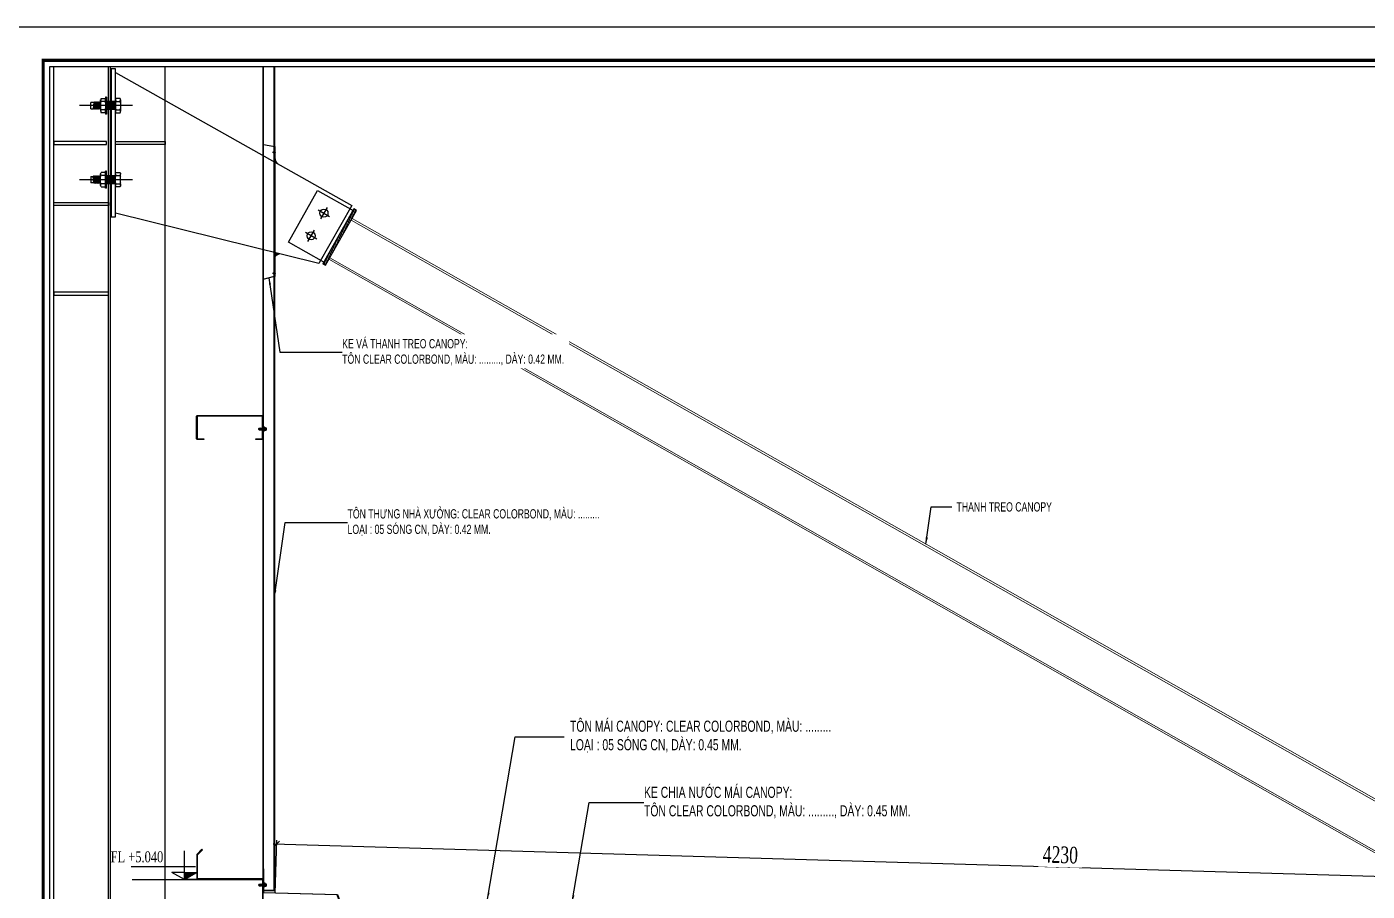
# Model space of a CAD drawing. Header units: inches. Extents: x 315041 to 662841, y -45540 to -35018.
# Drawn here: x 330209.6 to 330571.4, y -37452.2 to -37218.9 of the extents above; entities that cross this region are included whole.
import ezdxf

# ---------------------------------------------------------------- set-up
doc = ezdxf.new("R2010")
doc.units = ezdxf.units.IN
doc.header["$MEASUREMENT"] = 0
doc.linetypes.add('CENTER2', pattern=[28.575, 19.05, -3.175, 3.175, -3.175])
doc.linetypes.add('XKITLINE00', pattern=[0])
for name, color, linetype in [('2', 2, 'Continuous'), ('250', 250, 'Continuous'), ('2NET-VE', 8, 'Continuous'), ('3', 3, 'Continuous'), ('4', 4, 'Continuous'), ('6', 6, 'Continuous'), ('7', 7, 'Continuous'), ('8', 8, 'Continuous'), ('BAO KHUNG', 31, 'Continuous'), ('flashing', 6, 'Continuous'), ('STRUCTURE', 1, 'Continuous')]:
    doc.layers.add(name, color=color, linetype=linetype)
doc.styles.add('ST1', font='times.ttf', dxfattribs={"width": 0.7})
doc.styles.add('ST1H', font='vnshxh.shx', dxfattribs={"width": 0.7})
doc.styles.add('vntimeh.shx', font='vntimeh.shx', dxfattribs={"width": 0.8, "bigfont": 'bigfont.shx'})
doc.dimstyles.new('10', dxfattribs={"dimtxt": 4.5, "dimasz": 1.5, "dimexe": 1, "dimexo": 0, "dimgap": 1, "dimtad": 1, "dimdec": 0, "dimlfac": 10, "dimzin": 0, "dimdsep": 46, "dimtxsty": 'ST1', "dimblk": 'OBLIQUE', "dimcen": 1, "dimdle": 1, "dimclrd": 8, "dimclre": 8, "dimclrt": 3, "dimadec": 0, "dimazin": 0, "dimtfac": 1, "dimtdec": 0, "dimtix": 1, "dimtofl": 0, "dimtmove": 1, "dimatfit": 3, "dimfxl": 0, "dimtfill": 1, "dimtolj": 1, "dimtzin": 0, "dimlwd": -1, "dimlwe": -1, "dimarcsym": 1})
doc.dimstyles.new('3', dxfattribs={"dimtxt": 3.5, "dimasz": 1.8, "dimexe": 1, "dimexo": 0, "dimgap": 1, "dimtad": 1, "dimdec": 0, "dimlfac": 3, "dimzin": 0, "dimdsep": 46, "dimtxsty": 'ST1H', "dimblk": 'OBLIQUE', "dimcen": 1, "dimdle": 1, "dimclrd": 8, "dimclre": 8, "dimclrt": 3, "dimadec": 0, "dimazin": 0, "dimtfac": 1, "dimtdec": 0, "dimtix": 1, "dimtofl": 0, "dimtmove": 1, "dimatfit": 3, "dimfxl": 0.18, "dimtolj": 1, "dimtzin": 0, "dimlwd": -1, "dimlwe": -1, "dimarcsym": 1})

# ---------------------------------------------------------------- blocks, each defined once
blk = doc.blocks.new('A$C75D82031')
at = {"layer": '2', "color": 157, "linetype": 'Continuous'}
blk.add_lwpolyline([(0, 420), (594, 420), (594, 0), (0, 0)], close=True, dxfattribs=at)
at = {"layer": '7', "color": 147, "linetype": 'Continuous'}
blk.add_lwpolyline([(12.33, 57.61), (581.67, 57.61), (581.67, 409.19), (12.33, 409.19)], close=True, dxfattribs=at)
at = {"layer": 'BAO KHUNG', "color": 167, "linetype": 'Continuous', "const_width": 0.871}
blk.add_lwpolyline([(10.59, 9.07), (583.41, 9.07), (583.41, 410.93), (10.59, 410.93)], close=True, dxfattribs=at)
blk = doc.blocks.new('*U166')
at = {"color": 9, "const_width": 22}
blk.add_lwpolyline([(0, 0), (23.2, 0)], dxfattribs=at)
at = {"layer": '2NET-VE', "color": 8, "linetype": 'Continuous', "ltscale": 0.5}
for p, q in [((0, 10.4), (23.2, 10.4)), ((40, 9.2), (40, 9.2)), ((0, -10.4), (23.2, -10.4)), ((40, -9.2), (40, -9.2))]:
    blk.add_line(p, q, dxfattribs=at)
at = {"layer": '7', "color": 8, "linetype": 'Continuous'}
for p, q in [((38.8, 8), (40.3, 9.6)), ((39.3, -8), (41.2, 8)), ((40.3, 9.6), (41.2, 8)), ((41.2, 8), (42.7, 9.6)), ((41.7, -8), (43.6, 8)), ((42.7, 9.6), (43.6, 8)), ((43.6, 8), (45.1, 9.6)), ((44.2, -8), (46, 8)), ((45.1, 9.6), (46, 8)), ((46, 8), (47.6, 9.6)), ((46.6, -8), (48.5, 8)), ((47.6, 9.6), (48.5, 8)), ((48.5, 8), (50, 9.6)), ((49, -8), (50.9, 8)), ((49, -8), (50.9, 8)), ((50, 9.6), (50.9, 8)), ((50.9, 8), (52.4, 9.6)), ((51.4, -8), (53.3, 8)), ((52.4, 9.6), (53.3, 8)), ((53.3, 8), (54.8, 9.6)), ((53.8, -8), (55.7, 8)), ((53.8, -8), (55.7, 8)), ((53.8, -8), (55.7, 8)), ((54.8, 9.6), (55.7, 8)), ((55.7, 8), (57.2, 9.6)), ((56.2, -8), (58.1, 8)), ((57.2, 9.6), (58.1, 8)), ((63.7, 8), (58.1, 8)), ((63.7, 8), (63.7, -8)), ((39, -8), (38.5, -8)), ((39.3, -8), (38.8, -8)), ((39.3, -8), (40.2, -9.6)), ((40.2, -9.6), (41.7, -8)), ((41.7, -8), (42.6, -9.6)), ((42.6, -9.6), (44.2, -8)), ((44.2, -8), (45.1, -9.6)), ((45.1, -9.6), (46.6, -8)), ((46.6, -8), (47.5, -9.6)), ((47.5, -9.6), (49, -8)), ((49, -8), (49.9, -9.6)), ((49.9, -9.6), (51.4, -8)), ((51.4, -8), (52.3, -9.6)), ((52.3, -9.6), (53.8, -8)), ((53.8, -8), (54.7, -9.6)), ((54.7, -9.6), (56.2, -8)), ((56.2, -8), (63.7, -8))]:
    blk.add_line(p, q, dxfattribs=at)
at = {"layer": '8', "color": 8, "linetype": 'Continuous', "ltscale": 10}
blk.add_line((-43.5, 0), (93.3, 0), dxfattribs=at)
at = {"layer": '8', "color": 8, "linetype": 'Continuous'}
for p, q in [((-12.8, 11), (-12.8, 14.8)), ((-12.8, -14.8), (-12.8, 14.8)), ((-1.2, 18.7), (-11.6, 18.7)), ((-1.7, 11), (-11.1, 11)), ((0, 11), (0, 14.8)), ((0, -14.8), (0, 14.8)), ((23.2, -21.9), (23.2, 21.9)), ((23.2, 21.9), (25.7, 21.9)), ((25.7, -21.9), (25.7, 21.9)), ((25.7, 11), (25.7, 14.8)), ((25.7, -14.8), (25.7, 14.8)), ((26.8, 18.7), (37.3, 18.7)), ((27.4, 11), (36.7, 11)), ((38.5, 11), (38.5, 14.8)), ((38.5, -14.8), (38.5, 14.8)), ((-12.8, -11), (-12.8, -14.8)), ((-11.6, -18.7), (-1.2, -18.7)), ((-1.7, -11), (-11.1, -11)), ((0, -11), (0, -14.8)), ((23.2, -21.9), (25.7, -21.9)), ((25.7, -11), (25.7, -14.8)), ((37.3, -18.7), (26.8, -18.7)), ((27.4, -11), (36.7, -11)), ((38.5, -11), (38.5, -14.8))]:
    blk.add_line(p, q, dxfattribs=at)
for centre, radius, start, end in [((-5.8, 14.8), 6.98, 146.602, 180), ((-7.7, 14.8), 5.12, 180, 228.5476), ((-7.7, 7.1), 5.12, 131.4524, 180), ((-5.1, 14.8), 5.12, 311.4524, 0), ((-5.1, 7.1), 5.12, 0, 48.5476), ((-7, 14.8), 6.98, 0, 33.398), ((32.7, 14.8), 6.98, 146.602, 180), ((30.8, 14.8), 5.12, 180, 228.5476), ((30.8, 7.1), 5.12, 131.4524, 180), ((33.4, 14.8), 5.12, 311.4524, 0), ((33.4, 7.1), 5.12, 0, 48.5476), ((31.5, 14.8), 6.98, 0, 33.398), ((-7.7, -7.1), 5.12, 180, 228.5476), ((-7.7, -14.8), 5.12, 131.4524, 180), ((-5.8, -14.8), 6.98, 180, 213.398), ((-5.1, -7.1), 5.12, 311.4524, 0), ((-5.1, -14.8), 5.12, 0, 48.5476), ((-7, -14.8), 6.98, 326.602, 0), ((30.8, -7.1), 5.12, 180, 228.5476), ((30.8, -14.8), 5.12, 131.4524, 180), ((32.7, -14.8), 6.98, 180, 213.398), ((33.4, -7.1), 5.12, 311.4524, 0), ((33.4, -14.8), 5.12, 0, 48.5476), ((31.5, -14.8), 6.98, 326.602, 0)]:
    blk.add_arc(centre, radius, start, end, dxfattribs=at)
blk = doc.blocks.new('*U167')
at = {"color": 9, "const_width": 22}
blk.add_lwpolyline([(0, 0), (23.2, 0)], dxfattribs=at)
at = {"layer": '2NET-VE', "color": 8, "linetype": 'Continuous', "ltscale": 0.5}
for p, q in [((0, 10.4), (23.2, 10.4)), ((40, 9.2), (40, 9.2)), ((0, -10.4), (23.2, -10.4)), ((40, -9.2), (40, -9.2))]:
    blk.add_line(p, q, dxfattribs=at)
at = {"layer": '7', "color": 8, "linetype": 'Continuous'}
for p, q in [((38.8, 8), (40.3, 9.6)), ((39.3, -8), (41.2, 8)), ((40.3, 9.6), (41.2, 8)), ((41.2, 8), (42.7, 9.6)), ((41.7, -8), (43.6, 8)), ((42.7, 9.6), (43.6, 8)), ((43.6, 8), (45.1, 9.6)), ((44.2, -8), (46, 8)), ((45.1, 9.6), (46, 8)), ((46, 8), (47.6, 9.6)), ((46.6, -8), (48.5, 8)), ((47.6, 9.6), (48.5, 8)), ((48.5, 8), (50, 9.6)), ((49, -8), (50.9, 8)), ((49, -8), (50.9, 8)), ((50, 9.6), (50.9, 8)), ((50.9, 8), (52.4, 9.6)), ((51.4, -8), (53.3, 8)), ((52.4, 9.6), (53.3, 8)), ((53.3, 8), (54.8, 9.6)), ((53.8, -8), (55.7, 8)), ((53.8, -8), (55.7, 8)), ((53.8, -8), (55.7, 8)), ((54.8, 9.6), (55.7, 8)), ((55.7, 8), (57.2, 9.6)), ((56.2, -8), (58.1, 8)), ((57.2, 9.6), (58.1, 8)), ((63.7, 8), (58.1, 8)), ((63.7, 8), (63.7, -8)), ((39, -8), (38.5, -8)), ((39.3, -8), (38.8, -8)), ((39.3, -8), (40.2, -9.6)), ((40.2, -9.6), (41.7, -8)), ((41.7, -8), (42.6, -9.6)), ((42.6, -9.6), (44.2, -8)), ((44.2, -8), (45.1, -9.6)), ((45.1, -9.6), (46.6, -8)), ((46.6, -8), (47.5, -9.6)), ((47.5, -9.6), (49, -8)), ((49, -8), (49.9, -9.6)), ((49.9, -9.6), (51.4, -8)), ((51.4, -8), (52.3, -9.6)), ((52.3, -9.6), (53.8, -8)), ((53.8, -8), (54.7, -9.6)), ((54.7, -9.6), (56.2, -8)), ((56.2, -8), (63.7, -8))]:
    blk.add_line(p, q, dxfattribs=at)
at = {"layer": '8', "color": 8, "linetype": 'Continuous', "ltscale": 10}
blk.add_line((-43.5, 0), (93.3, 0), dxfattribs=at)
at = {"layer": '8', "color": 8, "linetype": 'Continuous'}
for p, q in [((-12.8, 11), (-12.8, 14.8)), ((-12.8, -14.8), (-12.8, 14.8)), ((-1.2, 18.7), (-11.6, 18.7)), ((-1.7, 11), (-11.1, 11)), ((0, 11), (0, 14.8)), ((0, -14.8), (0, 14.8)), ((23.2, -21.9), (23.2, 21.9)), ((23.2, 21.9), (25.7, 21.9)), ((25.7, -21.9), (25.7, 21.9)), ((25.7, 11), (25.7, 14.8)), ((25.7, -14.8), (25.7, 14.8)), ((26.8, 18.7), (37.3, 18.7)), ((27.4, 11), (36.7, 11)), ((38.5, 11), (38.5, 14.8)), ((38.5, -14.8), (38.5, 14.8)), ((-12.8, -11), (-12.8, -14.8)), ((-11.6, -18.7), (-1.2, -18.7)), ((-1.7, -11), (-11.1, -11)), ((0, -11), (0, -14.8)), ((23.2, -21.9), (25.7, -21.9)), ((25.7, -11), (25.7, -14.8)), ((37.3, -18.7), (26.8, -18.7)), ((27.4, -11), (36.7, -11)), ((38.5, -11), (38.5, -14.8))]:
    blk.add_line(p, q, dxfattribs=at)
for centre, radius, start, end in [((-5.8, 14.8), 6.98, 146.602, 180), ((-7.7, 14.8), 5.12, 180, 228.5476), ((-7.7, 7.1), 5.12, 131.4524, 180), ((-5.1, 14.8), 5.12, 311.4524, 0), ((-5.1, 7.1), 5.12, 0, 48.5476), ((-7, 14.8), 6.98, 0, 33.398), ((32.7, 14.8), 6.98, 146.602, 180), ((30.8, 14.8), 5.12, 180, 228.5476), ((30.8, 7.1), 5.12, 131.4524, 180), ((33.4, 14.8), 5.12, 311.4524, 0), ((33.4, 7.1), 5.12, 0, 48.5476), ((31.5, 14.8), 6.98, 0, 33.398), ((-7.7, -7.1), 5.12, 180, 228.5476), ((-7.7, -14.8), 5.12, 131.4524, 180), ((-5.8, -14.8), 6.98, 180, 213.398), ((-5.1, -7.1), 5.12, 311.4524, 0), ((-5.1, -14.8), 5.12, 0, 48.5476), ((-7, -14.8), 6.98, 326.602, 0), ((30.8, -7.1), 5.12, 180, 228.5476), ((30.8, -14.8), 5.12, 131.4524, 180), ((32.7, -14.8), 6.98, 180, 213.398), ((33.4, -7.1), 5.12, 311.4524, 0), ((33.4, -14.8), 5.12, 0, 48.5476), ((31.5, -14.8), 6.98, 326.602, 0)]:
    blk.add_arc(centre, radius, start, end, dxfattribs=at)
blk = doc.blocks.new('Short_Self_drilling')
at = {"layer": 'STRUCTURE', "color": 1, "linetype": 'Continuous'}
for p, q in [((6.4, 1.7), (-6.4, 1.7)), ((5.1, 3.8), (-5.1, 3.8)), ((-2.6, 2.9), (-5.1, 2.9)), ((-3.4, 3.8), (-3.4, 6.8)), ((3, 7.2), (-3, 7.2)), ((2.6, 2.9), (-2.6, 2.9)), ((-2.1, 2.8), (-2.1, 2.9)), ((6.3, 0), (0, 0)), ((2.2, 2.8), (2.2, 2.9)), ((2.2, -0.5), (2.2, 0)), ((5.1, 2.9), (2.6, 2.9)), ((3.4, 3.8), (3.4, 6.8)), ((3, -1.2), (-2.7, -0.2)), ((3, -2.7), (-2.7, -1.8)), ((3, -4.2), (-2.7, -3.3)), ((3, -5.8), (-2.7, -4.8)), ((3, -7.3), (-2.7, -6.3)), ((-1.9, -8), (-2.7, -7.9)), ((-2.1, -1.4), (-2.1, -0.9)), ((-2.1, -2.9), (-2.1, -2.4)), ((-2.1, -4.4), (-2.1, -3.9)), ((-2.1, -6), (-2.1, -5.4)), ((-2.1, -7.5), (-2.1, -7)), ((-2.1, -12.3), (-2.1, -8.5)), ((3, -8.8), (-1.1, -8.1)), ((2.1, -12.3), (2.1, -9.1)), ((2.2, -2), (2.2, -1.5)), ((2.2, -3.6), (2.2, -3)), ((2.2, -5.1), (2.2, -4.6)), ((2.2, -6.6), (2.2, -6.1)), ((2.2, -8.1), (2.2, -7.6))]:
    blk.add_line(p, q, dxfattribs=at)
blk.add_lwpolyline([(6.4, 1.3), (6.4, 1.7), (2.1, 2.8), (-2.1, 2.8), (-6.4, 1.7), (-6.4, 1.3)], close=True, dxfattribs=at)
for points in [[(-6.4, 1.3, -0.088869), (-6.3, 0), (0, 0)], [(-0.1, 3.8), (-0.3, 6.2, 0.338878), (-3.1, 6.2), (-3.3, 3.8)], [(3.3, 3.8), (3.1, 6.2, 0.338878), (0.3, 6.2), (0.1, 3.8)], [(2.1, -12.3), (0.2, -14.2, -0.333596), (-0.2, -14.2), (-2.1, -12.3)], [(-0.1, -14), (-1, -12.2, -0.148657), (-1.4, -11.2), (-2, -7.7, -0.815006), (-1.2, -7.8, 0.150833), (-0.8, -8.7)], [(2.1, -12.3), (1.7, -11.7, 0.52242), (0.9, -11.7), (-0.2, -14.2)]]:
    blk.add_lwpolyline(points, format="xyb", dxfattribs=at)
for points in [[(3, -1.2), (2.2, -1.5), (-2.1, -0.8), (-2.7, -0.2), (-2.4, 0)], [(3, -2.7), (2.2, -3), (-2.1, -2.4), (-2.7, -1.8), (-2.1, -1.4), (2.2, -2), (3, -2.7)], [(3, -4.2), (2.2, -4.6), (-2.1, -3.9), (-2.7, -3.3), (-2.1, -2.9), (2.2, -3.6), (3, -4.2)], [(3, -5.8), (2.2, -6.1), (-2.1, -5.4), (-2.7, -4.8), (-2.1, -4.4), (2.2, -5.1), (3, -5.8)], [(3, -7.3), (2.2, -7.6), (-2.1, -7), (-2.7, -6.3), (-2.1, -6), (2.2, -6.6), (3, -7.3)], [(-1.8, -8.5), (-2.1, -8.5), (-2.7, -7.9), (-2.1, -7.5), (-1.8, -7.5)], [(-1.3, -7.6), (2.2, -8.1), (3, -8.8)], [(-1.2, 0), (2.2, -0.5), (3, -1.2)], [(3, -8.8), (2.2, -9.1), (-0.8, -8.7)]]:
    blk.add_lwpolyline(points, dxfattribs=at)
for centre, radius, start, end in [((-5, 3.3), 0.455, 109.7949, 250.2674), ((-3, 6.8), 0.429, 90.0311, 180.0311), ((3, 6.8), 0.429, 0.0311, 90.0311), ((5.1, 3.3), 0.435, 279.7276, 80.3347), ((10, 0.2), 3.74, 162.2963, 182.6103)]:
    blk.add_arc(centre, radius, start, end, dxfattribs=at)
blk = doc.blocks.new('RIVET')
at = {"color": 8}
for p, q in [((-3.9, 1.1), (-4.2, 0)), ((-4.2, 0), (-3.9, -1.1)), ((-3.9, -1.1), (-3.9, 1.1)), ((-3.5, -1.3), (-3.5, 1.3)), ((-1, -1.2), (-1, 1.3)), ((-1, 1.3), (-0.1, 1.3)), ((0, 1.3), (0, 2.4)), ((0, -1.3), (0, 1.3)), ((0.1, 2.5), (0.1, 2.5)), ((0.1, 2.5), (0.7, 1.4)), ((0.1, -2.5), (0.1, 2.5)), ((0.7, 1.1), (0.7, -1.1)), ((0.9, 0.7), (0.7, 0.7)), ((0.9, -0.7), (0.9, 0.7)), ((-0.1, -1.2), (-1, -1.2)), ((0, -2.4), (0, -1.3)), ((0.7, -1.4), (0.1, -2.5)), ((0.1, -2.5), (0.1, -2.5)), ((0.9, -0.7), (0.7, -0.7))]:
    blk.add_line(p, q, dxfattribs=at)
for centre, radius, start, end in [((-3.4, 0.7), 0.634, 101.5667, 142.2309), ((-2.5, -0.1), 1.78, 64.6352, 125.2369), ((-0.9, 3), 1.71, 240.4783, 268.3625), ((-0.1, 1.3), 0.0625, 270, 0), ((0.1, 2.4), 0.0625, 90, 180), ((0.1, 2.4), 0.0625, 26.5651, 90), ((0.1, 1.1), 0.625, 0, 26.5651), ((5.4, 0.6), 4.45, 179.0778, 187.9518), ((5.8, -0.6), 4.85, 172.415, 180.5555), ((-3.4, -0.7), 0.634, 217.7691, 258.4333), ((-2.5, 0.1), 1.78, 234.7631, 295.3648), ((-0.9, -3), 1.71, 91.6375, 119.5217), ((-0.1, -1.3), 0.0625, 0, 90), ((0.1, -2.4), 0.0625, 180, 270), ((0.1, -2.4), 0.0625, 270, 333.4349), ((0.1, -1.1), 0.625, 333.4349, 0)]:
    blk.add_arc(centre, radius, start, end, dxfattribs=at)
blk = doc.blocks.new('_Oblique')
at = {"color": 0, "linetype": 'ByBlock', "lineweight": -2}
blk.add_line((-0.5, -0.5), (0.5, 0.5), dxfattribs=at)
blk = doc.blocks.new('*D553')
at = {"color": 8, "linetype": 'Continuous', "transparency": 16777216}
for p, q in [((330276.08, -37439.47), (330700.94, -37451.96)), ((330276.69, -37452.74), (330277.11, -37438.5)), ((330699.56, -37465.17), (330699.97, -37450.93))]:
    blk.add_line(p, q, dxfattribs=at)
at = {"layer": 'Defpoints', "color": 0, "transparency": 16777216}
for p in [(330699.94, -37451.93), (330276.69, -37452.74), (330699.56, -37465.17)]:
    blk.add_point(p, dxfattribs=at)
at = {"color": 8, "transparency": 16777216, "xscale": 1.5, "yscale": 1.5, "zscale": 1.5}
for p, rotation in [((330277.08, -37439.5), 178.3162521248575), ((330699.94, -37451.93), 358.3162521248576)]:
    blk.add_blockref('_Oblique', p, dxfattribs=dict(at, rotation=rotation))
at = {"color": 3, "transparency": 16777216, "insert": (330488.61, -37442.43), "char_height": 4.5, "attachment_point": 5, "rotation": 358.3163, "style": 'ST1', "bg_fill": 3, "box_fill_scale": 1.25, "bg_fill_color": 256, "bg_fill_true_color": 13158600, "bg_fill_transparency": 0}
blk.add_mtext('\\A1;4230', dxfattribs=at)
blk = doc.blocks.new('cos')
at = {"color": 8}
for p, q in [((0, 0), (0, 7.82)), ((0, 1.99), (-3.39, 1.99)), ((0, 0), (-3.39, 1.99)), ((-3, 3.49), (14.52, 3.49)), ((0, 1.99), (3.39, 1.99)), ((0, 0), (3.39, 1.99))]:
    blk.add_line(p, q, dxfattribs=at)
at = {"color": 4}
for p in [(-3.39, 0), (3.39, 0)]:
    blk.add_line(p, (0, 0), dxfattribs=at)
at = {"color": 8}
blk.add_solid([(0, 0), (-3.39, 1.99), (0, 1.99)], dxfattribs=at)
at = {"layer": '3', "color": 3, "style": 'vntimeh.shx', "width": 0.75}
blk.add_attdef('DSD', (1.32, 4.73), '', height=3, dxfattribs=at)

msp = doc.modelspace()

# ---------------------------------------------------------------- hatches: boundary and pattern name
at = {"true_color": 0x2cc9bc}
for points in [[(330277.334, -37255.917, -0.18712854), (330276.5353, -37254.3166), (330276.5353, -37255.4671)], [(330276.5353, -37279.8777), (330276.5353, -37281.0583, -0.12473965), (330277.7897, -37280.1884)]]:
    msp.add_hatch(color=132, dxfattribs=at).paths.add_polyline_path(points)
at = {"layer": '8'}
h = msp.add_hatch(dxfattribs=at)
h.set_pattern_fill('ANSI31', color=256, scale=3.5, angle=-29.571835, style=0)
h.set_pattern_definition([(105.42816534, (499399.89134, -102589.30956), (0.4217345765, 0.1163881308), [])])
h.paths.add_polyline_path([(330298.6259, -37268.4901), (330297.9301, -37268.0953), (330289.5404, -37282.8808), (330290.2362, -37283.2756)])

# ---------------------------------------------------------------- linework, layer by layer
at = {"color": 8, "linetype": 'CENTER2'}
for p, q in [((330273.4354, -37559.2816), (330273.4354, -37239.3419)), ((330238.0482, -37449.1236), (330255.4853, -37449.1236))]:
    msp.add_line(p, q, dxfattribs=at)
at = {"color": 9, "linetype": 'XKITLINE00', "lineweight": 0}
for p, q in [((330590.6313, -37437.6233), (330297.1516, -37271.0883)), ((330590.878, -37437.1884), (330297.3983, -37270.6535)), ((330584.6195, -37448.2177), (330291.14, -37281.6828)), ((330584.8662, -37447.7828), (330291.3867, -37281.2479))]:
    msp.add_line(p, q, dxfattribs=at)
at = {"color": 8}
msp.add_lwpolyline([(330785.1113, -37229.7343), (330215.7734, -37229.7343), (330215.7734, -37581.3141), (330785.1113, -37581.3141)], close=True, dxfattribs=at)
at = {"color": 94}
msp.add_lwpolyline([(330271.4354, -37330.125), (330273.2354, -37330.125), (330273.2354, -37324.025), (330255.6354, -37324.025), (330255.6354, -37330.125), (330257.4354, -37330.125), (330257.4354, -37330.325), (330255.6354, -37330.325, -0.41421356), (330255.4354, -37330.125), (330255.4354, -37324.025, -0.41421356), (330255.6354, -37323.825), (330273.2354, -37323.825, -0.41421356), (330273.4354, -37324.025), (330273.4354, -37330.125, -0.41421356), (330273.2354, -37330.325), (330271.4354, -37330.325), (330271.4354, -37330.125)], format="xyb", dxfattribs=at)
msp.add_lwpolyline([(330255.4853, -37442.3236), (330255.4853, -37449.1236), (330273.2454, -37449.1236), (330273.2454, -37455.6549), (330271.8868, -37457.0134), (330272.0212, -37457.1478), (330273.4354, -37455.7336), (330273.4354, -37448.9336), (330255.6753, -37448.9336), (330255.6753, -37442.4023), (330257.0339, -37441.0437), (330256.8995, -37440.9093)], close=True, dxfattribs=at)
at = {"color": 132, "true_color": 0x2cc9bc}
for centre, radius, start, end in [((330278.998, -37254.0871), 2.4733, 185.32391, 227.720284), ((330278.879, -37283.0983), 3.1071, 110.522179, 138.963491)]:
    msp.add_arc(centre, radius, start, end, dxfattribs=at)
at = {"layer": '3'}
for points in [[(330276.4353, -37229.7343), (330276.4353, -37452.1911), (330273.4354, -37452.1911), (330273.4354, -37229.7343)], [(330276.3353, -37229.7343), (330276.3353, -37452.0911), (330273.5354, -37452.0911), (330273.5354, -37229.7343)]]:
    msp.add_lwpolyline(points, dxfattribs=at)
at = {"layer": '4'}
msp.add_line((330273.4354, -37323.825), (330273.4354, -37330.325), dxfattribs=at)
at = {"layer": '6', "ltscale": 10}
msp.add_lwpolyline([(330276.5353, -37253.6368), (330276.5353, -37286.3017), (330273.4354, -37287.108), (330273.4119, -37287.0245), (330276.4353, -37286.26), (330276.4353, -37253.6368), (330276.4353, -37251.3101), (330273.5119, -37250.7397), (330273.5354, -37250.6562), (330276.5353, -37251.2684)], close=True, dxfattribs=at)
at = {"layer": '8'}
for p, q in [((330216.9374, -37581.3141), (330216.9374, -37229.7343)), ((330231.6374, -37581.3141), (330231.6374, -37229.7343)), ((330232.2374, -37581.3141), (330232.2374, -37229.7343)), ((330233.5615, -37231.2622), (330297.3071, -37267.1669)), ((330246.9374, -37581.3141), (330246.9374, -37229.7343)), ((330297.3071, -37267.1669), (330288.4239, -37282.8222)), ((330290.6862, -37267.6907), (330288.9323, -37270.7816)), ((330288.4239, -37282.8222), (330233.5615, -37269.2342)), ((330288.2638, -37268.3592), (330291.3547, -37270.1131)), ((330287.9001, -37276.2012), (330284.8092, -37274.4473)), ((330285.4777, -37276.8697), (330287.2316, -37273.7788))]:
    msp.add_line(p, q, dxfattribs=at)
for points in [[(330232.3374, -37270.2342), (330233.5615, -37270.2342), (330233.5615, -37230.2608), (330232.3374, -37230.2608)], [(330216.9374, -37250.6475), (330231.1615, -37250.6475), (330231.1615, -37249.8475), (330216.9374, -37249.8475)], [(330246.9374, -37250.6475), (330233.5615, -37250.6475), (330233.5615, -37249.8475), (330246.9374, -37249.8475)], [(330288.1163, -37263.1015), (330297.6834, -37268.5301), (330289.7871, -37282.4459), (330280.22, -37277.0173)], [(330231.6374, -37267.1336), (330216.9374, -37267.1336), (330216.9374, -37266.3336), (330231.6374, -37266.3336)], [(330298.6259, -37268.4901), (330297.9301, -37268.0953), (330289.5404, -37282.8808), (330290.2362, -37283.2756)], [(330231.6374, -37290.5336), (330216.9374, -37290.5336), (330216.9374, -37291.3336), (330231.6374, -37291.3336)]]:
    msp.add_lwpolyline(points, close=True, dxfattribs=at)
for centre in [(330289.8093, -37269.2361), (330289.8093, -37269.2361), (330286.3547, -37275.3243), (330286.3547, -37275.3243)]:
    msp.add_circle(centre, 1.1, dxfattribs=at)
at = {"layer": 'flashing'}
msp.add_lwpolyline([(330273.5253, -37446.2186), (330273.5253, -37452.5947), (330293.4954, -37453.1371), (330294.6442, -37456.4091), (330294.5518, -37456.4438), (330293.42, -37453.23), (330273.4253, -37452.6753), (330273.4253, -37446.2186)], close=True, dxfattribs=at)

# ---------------------------------------------------------------- block references
at = {"color": 1}
msp.add_blockref('A$C75D82031', (330203.4423, -37638.9242), dxfattribs=at)
at = {"color": 1, "extrusion": (0, 0, -1), "xscale": 0.09599999998405093, "yscale": 0.09600000001955777, "zscale": -0.09599999999999996, "rotation": 89.96887255635626}
for p in [(-330273.5391, -37327.4879), (-330273.5391, -37450.5504)]:
    msp.add_blockref('Short_Self_drilling', p, dxfattribs=at)
at = {"layer": '250'}
ref = msp.add_blockref('cos', (330252.1358, -37449.1236), dxfattribs=dict(at, xscale=-0.98876953125, yscale=0.98876953125, zscale=0.98876953125))
ref.add_attrib('DSD', ' FL +5.040', (330231.3922, -37444.4479), dxfattribs={"layer": '3', "color": 3, "height": 2.96631, "style": 'vntimeh.shx', "width": 0.75})
at = {"layer": '8', "xscale": 0.1043478259816766, "yscale": 0.1043478260980919, "zscale": 0.1043478260896138, "rotation": 180}
msp.add_blockref('*U166', (330233.5615, -37240.1916), dxfattribs=at)
at = {"layer": '8', "xscale": -0.1043478259816766, "yscale": 0.1043478260980919, "zscale": 0.1043478260896138}
msp.add_blockref('*U167', (330233.5615, -37260.1916), dxfattribs=at)
at = {"layer": 'flashing', "color": 0, "ltscale": 500, "xscale": -0.09999999997671694, "yscale": 0.1000000000130967, "zscale": 0.1000000000116415, "rotation": 180}
for p in [(330276.5353, -37252.8093), (330276.5353, -37285.4557)]:
    msp.add_blockref('RIVET', p, dxfattribs=at)

# ---------------------------------------------------------------- leaders
at = {"color": 9}
msp.add_leader([(330452.3134, -37358.56), (330453.7617, -37348.5227), (330460.5787, -37348.5227)], dimstyle='3', override={"dimgap": 1, "dimtad": 0}, dxfattribs=at)

# ---------------------------------------------------------------- next in the draw order: texts
at = {"layer": '3', "attachment_point": 4, "style": 'ST1H', "bg_fill": 2}
for s, insert, char_height in [('\\A1;ke V¸ THANH TREO CANOPY: \\Pt«n CLEAR COLORBOND, mµu: ........., dµy: 0.42 mm.', (330294.7507, -37306.7795), 2.5), ('\\A1;THANH TREO CANOPY ', (330460.5787, -37348.5227), 2.5), ('\\A1;t«n TH¦NG nhµ x\xadëng: CLEAR COLORBOND, mµu: .........\\PLo¹i : 05 SãNG CN, dµy: 0.42 mm.', (330296.2006, -37352.7433), 2.5), ('\\A1;ke chia n\xadíc m¸i CANOPY: \\Pt«n CLEAR COLORBOND, mµu: ........., dµy: 0.45 mm.', (330376.2114, -37428.3245), 3)]:
    msp.add_mtext(s, dxfattribs=dict(at, insert=insert, char_height=char_height))

# ---------------------------------------------------------------- next in the draw order: dimensions: what is measured, and where the dimension line sits
at = {"color": 8}
dim = msp.add_aligned_dim(p1=(330276.6937, -37452.738), p2=(330699.5554, -37465.1682), distance=13.2414, dimstyle='10', dxfattribs=at)
dim.commit()
dim.dimension.update_dxf_attribs({"geometry": '*D553', "text_midpoint": (330488.6102, -37442.4299)})

# ---------------------------------------------------------------- next in the draw order: leaders
at = {"color": 9}
for points in [[(330274.9853, -37286.7049), (330277.8819, -37306.7795), (330294.7507, -37306.7795)], [(330276.4353, -37372.818), (330279.3318, -37352.7433), (330296.2006, -37352.7433)], [(330333.9682, -37454.4216), (330341.452, -37410.5378), (330356.2448, -37410.5378)], [(330356.8529, -37455.0976), (330361.4186, -37428.3245), (330376.2114, -37428.3245)]]:
    msp.add_leader(points, dimstyle='3', override={"dimgap": 1, "dimtad": 0}, dxfattribs=at)

# ---------------------------------------------------------------- next in the draw order: texts
at = {"layer": '3', "insert": (330356.2448, -37410.5378), "char_height": 3, "attachment_point": 4, "style": 'ST1H', "bg_fill": 2}
msp.add_mtext('\\A1;t«n m¸i cANOPY: CLEAR COLORBOND, mµu: .........\\PLo¹i : 05 sãng cn, dµy: 0.45 mm.', dxfattribs=at)

doc.saveas('drawing.dxf')
